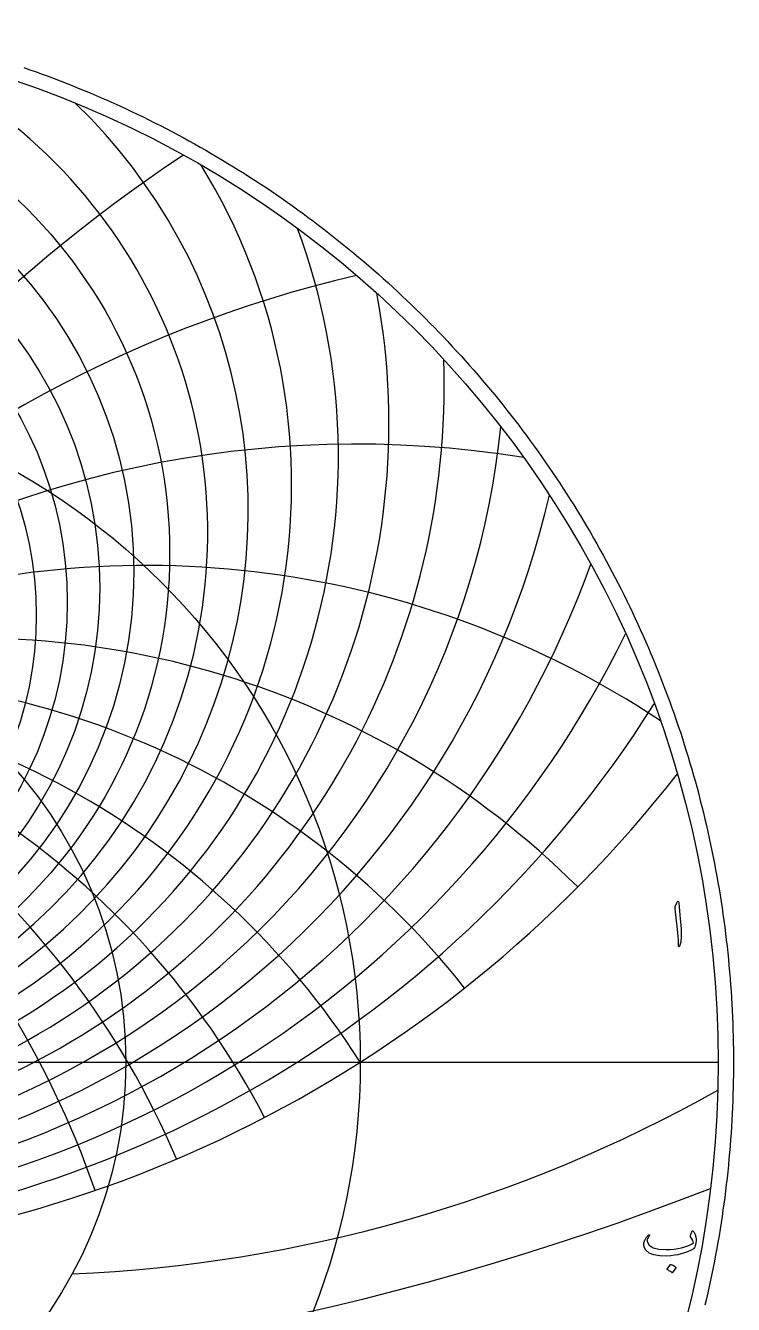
# Model space of a CAD drawing. Header units: millimetres. Extents: x -75 to 75, y -75 to 77.
# Drawn here: x 24.6 to 75.3, y -17.3 to 74.2 of the extents above; entities that cross this region are included whole.
import ezdxf

# ---------------------------------------------------------------- set-up
doc = ezdxf.new("R2010")
doc.units = ezdxf.units.MM
for name, color, linetype in [('CUT_OUTER', 1, 'Continuous'), ('ENGRAVE', 7, 'Continuous'), ('ENGRAVE_FINE', 8, 'Continuous'), ('TEXT', 5, 'Continuous')]:
    doc.layers.add(name, color=color, linetype=linetype)

msp = doc.modelspace()

# ---------------------------------------------------------------- linework, layer by layer
at = {"layer": 'CUT_OUTER'}
msp.add_lwpolyline([(24.5081, 71.2397), (24.9447, 71.088), (25.3804, 70.9336), (25.8152, 70.7765), (26.249, 70.6168), (26.6818, 70.4544), (27.1136, 70.2893), (27.5444, 70.1217), (27.9741, 69.9513), (28.4028, 69.7784), (28.8304, 69.6028), (29.2569, 69.4246), (29.6824, 69.2437), (30.1067, 69.0603), (30.5299, 68.8743), (30.9519, 68.6857), (31.3728, 68.4944), (31.7924, 68.3007), (32.2109, 68.1043), (32.6282, 67.9054), (33.0443, 67.7039), (33.4591, 67.4999), (33.8726, 67.2933), (34.2849, 67.0842), (34.6958, 66.8725), (35.1055, 66.6584), (35.5139, 66.4417), (35.9209, 66.2226), (36.3265, 66.0009), (36.7308, 65.7768), (37.1337, 65.5502), (37.5352, 65.3211), (37.9353, 65.0896), (38.334, 64.8556), (38.7312, 64.6191), (39.127, 64.3803), (39.5213, 64.139), (39.9141, 63.8953), (40.3054, 63.6492), (40.6952, 63.4006), (41.0834, 63.1498), (41.4701, 62.8965), (41.8553, 62.6408), (42.2388, 62.3828), (42.6208, 62.1225), (43.0012, 61.8598), (43.3799, 61.5948), (43.7571, 61.3275), (44.1325, 61.0578), (44.5064, 60.7859), (44.8785, 60.5116), (45.2489, 60.2351), (45.6177, 59.9564), (45.9847, 59.6753), (46.35, 59.392), (46.7136, 59.1065), (47.0754, 58.8188), (47.4354, 58.5288), (47.7936, 58.2367), (48.15, 57.9423), (48.5047, 57.6458), (48.8575, 57.3471), (49.2084, 57.0462), (49.5575, 56.7432), (49.9047, 56.4381), (50.2501, 56.1308), (50.5936, 55.8214), (50.9351, 55.5099), (51.2748, 55.1963), (51.6125, 54.8807), (51.9483, 54.563), (52.2821, 54.2432), (52.6139, 53.9214), (52.9438, 53.5975), (53.2717, 53.2717), (53.5975, 52.9438), (53.9214, 52.6139), (54.2432, 52.2821), (54.563, 51.9483), (54.8807, 51.6125), (55.1963, 51.2748), (55.5099, 50.9351), (55.8214, 50.5936), (56.1308, 50.2501), (56.4381, 49.9047), (56.7432, 49.5575), (57.0462, 49.2084), (57.3471, 48.8575), (57.6458, 48.5047), (57.9423, 48.15), (58.2367, 47.7936), (58.5288, 47.4354), (58.8188, 47.0754), (59.1065, 46.7136), (59.392, 46.35), (59.6753, 45.9847), (59.9564, 45.6177), (60.2351, 45.2489), (60.5116, 44.8785), (60.7859, 44.5064), (61.0578, 44.1325), (61.3275, 43.7571), (61.5948, 43.3799), (61.8598, 43.0012), (62.1225, 42.6208), (62.3828, 42.2388), (62.6408, 41.8553), (62.8965, 41.4701), (63.1498, 41.0834), (63.4006, 40.6952), (63.6492, 40.3054), (63.8953, 39.9141), (64.139, 39.5213), (64.3803, 39.127), (64.6191, 38.7312), (64.8556, 38.334), (65.0896, 37.9353), (65.3211, 37.5352), (65.5502, 37.1337), (65.7768, 36.7308), (66.0009, 36.3265), (66.2226, 35.9209), (66.4417, 35.5139), (66.6584, 35.1055), (66.8725, 34.6958), (67.0842, 34.2849), (67.2933, 33.8726), (67.4999, 33.4591), (67.7039, 33.0443), (67.9054, 32.6282), (68.1043, 32.2109), (68.3007, 31.7924), (68.4944, 31.3728), (68.6857, 30.9519), (68.8743, 30.5299), (69.0603, 30.1067), (69.2437, 29.6824), (69.4246, 29.2569), (69.6028, 28.8304), (69.7784, 28.4028), (69.9513, 27.9741), (70.1217, 27.5444), (70.2893, 27.1136), (70.4544, 26.6818), (70.6168, 26.249), (70.7765, 25.8152), (70.9336, 25.3804), (71.088, 24.9447), (71.2397, 24.5081), (71.3887, 24.0705), (71.5351, 23.632), (71.6787, 23.1926), (71.8197, 22.7524), (71.9579, 22.3113), (72.0935, 21.8693), (72.2263, 21.4266), (72.3564, 20.983), (72.4838, 20.5386), (72.6085, 20.0935), (72.7304, 19.6476), (72.8496, 19.2009), (72.966, 18.7536), (73.0797, 18.3055), (73.1907, 17.8568), (73.2989, 17.4073), (73.4043, 16.9573), (73.507, 16.5065), (73.6069, 16.0552), (73.704, 15.6033), (73.7983, 15.1507), (73.8899, 14.6976), (73.9787, 14.244), (74.0647, 13.7898), (74.1479, 13.3351), (74.2284, 12.8798), (74.306, 12.4241), (74.3808, 11.968), (74.4529, 11.5114), (74.5221, 11.0543), (74.5885, 10.5968), (74.6521, 10.139), (74.7129, 9.6807), (74.7709, 9.2221), (74.8261, 8.7632), (74.8785, 8.3039), (74.928, 7.8443), (74.9747, 7.3844), (75.0186, 6.9242), (75.0597, 6.4638), (75.0979, 6.0031), (75.1334, 5.5422), (75.166, 5.0811), (75.1957, 4.6198), (75.2227, 4.1583), (75.2468, 3.6966), (75.268, 3.2349), (75.2865, 2.773), (75.302, 2.311), (75.3148, 1.8489), (75.3247, 1.3867), (75.3318, 0.9245), (75.3361, 0.4623), (75.3375, 0), (75.3361, -0.4623), (75.3318, -0.9245), (75.3247, -1.3867), (75.3148, -1.8489), (75.302, -2.311), (75.2865, -2.773), (75.268, -3.2349), (75.2468, -3.6966), (75.2227, -4.1583), (75.1957, -4.6198), (75.166, -5.0811), (75.1334, -5.5422), (75.0979, -6.0031), (75.0597, -6.4638), (75.0186, -6.9242), (74.9747, -7.3844), (74.928, -7.8443), (74.8785, -8.3039), (74.8261, -8.7632), (74.7709, -9.2221), (74.7129, -9.6807), (74.6521, -10.139), (74.5885, -10.5968), (74.5221, -11.0543), (74.4529, -11.5114), (74.3808, -11.968), (74.306, -12.4241), (74.2284, -12.8798), (74.1479, -13.3351), (74.0647, -13.7898), (73.9787, -14.244), (73.8899, -14.6976), (73.7983, -15.1507), (73.704, -15.6033), (73.6069, -16.0552), (73.507, -16.5065), (73.4043, -16.9573), (73.2989, -17.4073)], dxfattribs=at)
at = {"layer": 'ENGRAVE'}
msp.add_lwpolyline([(-74.25, 0), (74.25, 0)], dxfattribs=at)
for centre, radius in [((0, 0), 74.25), ((0, 32.9407), 27.6177), ((0, 0), 48.6033), ((0, 0), 31.8152)]:
    msp.add_circle(centre, radius, dxfattribs=at)
for centre, radius, start, end in [((0, 39.5176), 40.5781, 134.055363, 45.944637), ((0, 51.4893), 58.97, 185.817729, 354.182271), ((0, -30.9637), 57.6284, 32.5, 147.5), ((0, -30.9637), 57.6284, 32.5, 147.5), ((0, 76.2918), 90.4584, 217.96025, 322.03975), ((23.5989, 88.0721), 103.3242, 272.425373, 299.337617)]:
    msp.add_arc(centre, radius, start, end, dxfattribs=at)
at = {"layer": 'ENGRAVE_FINE'}
for centre, radius in [((0, 36.4342), 34.9492), ((0, 35.137), 32.3771), ((0, 33.9776), 29.939), ((0, 32.0136), 25.3989)]:
    msp.add_circle(centre, radius, dxfattribs=at)
for centre, radius, start, end in [((0, 37.8872), 37.6751, 111.387179, 68.612821), ((0, 41.3517), 43.6863, 148.373315, 31.626685), ((99.8152, -30.9637), 115.2567, 123.656583, 171.068522), ((99.8152, -30.9637), 115.2567, 123.656583, 171.068522), ((0, 43.4216), 47.0335, 159.723807, 20.276193), ((68.6788, -30.9637), 89.6538, 103.108558, 167.888552), ((68.6788, -30.9637), 89.6538, 103.108558, 167.888552), ((0, 45.7665), 50.6606, 169.412711, 10.587289), ((0, 48.4353), 54.6184, 178.007933, 1.992067), ((48.3559, -30.9637), 75.2285, 80.856006, 164.519998), ((48.3559, -30.9637), 75.2285, 80.856006, 164.519998), ((0, 55.0066), 63.7956, 193.031455, 346.968545), ((-33.2717, -30.9637), 66.5435, 19.104727, 123.611365), ((-33.2717, -30.9637), 66.5435, 19.104727, 123.611365), ((0, 59.0883), 69.1978, 199.775071, 340.224929), ((33.2717, -30.9637), 66.5435, 56.388635, 160.895273), ((33.2717, -30.9637), 66.5435, 56.388635, 160.895273), ((0, 63.8669), 75.3115, 206.137147, 333.862853), ((-20.975, -30.9637), 61.3268, 23.070369, 134.799281), ((-20.975, -30.9637), 61.3268, 23.070369, 134.799281), ((20.975, -30.9637), 61.3268, 45.200719, 156.929631), ((20.975, -30.9637), 61.3268, 45.200719, 156.929631), ((-10.1614, -30.9637), 58.5174, 27.486679, 141.689177), ((-10.1614, -30.9637), 58.5174, 27.486679, 141.689177), ((10.1614, -30.9637), 58.5174, 38.310823, 152.513321), ((10.1614, -30.9637), 58.5174, 38.310823, 152.513321), ((0, 69.5202), 82.3164, 212.182549, 327.817451), ((0, 179.565), 202.4878, 248.656162, 291.343838)]:
    msp.add_arc(centre, radius, start, end, dxfattribs=at)
at = {"layer": 'TEXT'}
for points in [[(71.2909, 11.4135), (71.3357, 11.5001), (71.3717, 11.5306), (71.3989, 11.5048), (71.4174, 11.4228), (71.5251, 10.2753), (71.5892, 9.5709), (71.6035, 9.0083), (71.5681, 8.5873), (71.4829, 8.3081), (71.4674, 8.2852), (71.4537, 8.2729), (71.4417, 8.2712), (71.4314, 8.28), (71.4232, 8.2937), (71.4174, 8.3116), (71.4138, 8.3335), (71.4127, 8.3596), (71.4127, 8.5624), (71.4033, 8.7776), (71.3846, 9.0051), (71.3565, 9.2448), (71.3503, 9.3075), (71.3319, 9.4767), (71.3011, 9.7524), (71.2581, 10.1348), (71.1551, 10.9825), (71.1527, 11.0276), (71.1551, 11.0692), (71.1621, 11.1073), (71.1738, 11.1418)], [(72.4627, -12.107), (72.4942, -12.1465), (72.523, -12.1902), (72.5492, -12.2379), (72.5728, -12.2897), (72.5937, -12.3453), (72.612, -12.4045), (72.6277, -12.4671), (72.6407, -12.5333), (72.6577, -12.6662), (72.6618, -12.7979), (72.653, -12.9285), (72.6314, -13.0579), (72.5986, -13.1732), (72.5564, -13.2663), (72.5049, -13.3371), (72.444, -13.3857), (72.2508, -13.4879), (72.0459, -13.5789), (71.8292, -13.6589), (71.6009, -13.7276), (71.3609, -13.7847), (71.1091, -13.8295), (70.8456, -13.862), (70.5705, -13.8822), (70.0546, -13.8769), (69.6313, -13.8049), (69.3005, -13.6662), (69.0622, -13.4607), (68.9645, -13.2999), (68.9194, -13.1269), (68.927, -12.9416), (68.9873, -12.744), (69.0077, -12.7014), (69.0312, -12.658), (69.058, -12.6136), (69.088, -12.5684), (69.1212, -12.5223), (69.1577, -12.4753), (69.1973, -12.4274), (69.2402, -12.3787), (69.2546, -12.3649), (69.2695, -12.3564), (69.285, -12.3532), (69.3011, -12.3553), (69.312, -12.3594), (69.321, -12.367), (69.3284, -12.3781), (69.3339, -12.3927), (69.3365, -12.4065), (69.3351, -12.4197), (69.3295, -12.4323), (69.3199, -12.4443), (69.2798, -12.492), (69.2437, -12.5415), (69.2118, -12.5927), (69.184, -12.6457), (69.165, -12.6963), (69.1548, -12.7452), (69.1533, -12.7923), (69.1606, -12.8377), (69.307, -13.1026), (69.5822, -13.2885), (69.9861, -13.3954), (70.5189, -13.4232), (70.8118, -13.4119), (71.091, -13.3875), (71.3563, -13.3499), (71.6079, -13.2991), (71.8461, -13.2351), (72.0711, -13.158), (72.2828, -13.0677), (72.4815, -12.9642), (72.4622, -12.8676), (72.4182, -12.7604), (72.3497, -12.6427), (72.2566, -12.5145), (72.2537, -12.5022), (72.2543, -12.4794), (72.2584, -12.446), (72.266, -12.4021), (72.2681, -12.3977), (72.2695, -12.3939), (72.2704, -12.3907), (72.2707, -12.3881), (72.2859, -12.3283), (72.3082, -12.2616), (72.3374, -12.1878), (72.3737, -12.107), (72.3898, -12.0824), (72.41, -12.0742), (72.4343, -12.0824), (72.4627, -12.107)], [(70.8281, -14.4911), (70.8339, -14.4853), (70.8421, -14.4817), (70.8527, -14.4806), (70.8655, -14.4817), (70.9566, -14.5186), (71.0424, -14.5637), (71.1229, -14.617), (71.1981, -14.6785), (71.2054, -14.6878), (71.2086, -14.6972), (71.2078, -14.7066), (71.2028, -14.7159), (70.9826, -15.0719), (70.9744, -15.0804), (70.9639, -15.0825), (70.951, -15.0781), (70.9358, -15.0672), (70.9226, -15.0579), (70.9018, -15.0438), (70.8734, -15.0251), (70.8374, -15.0017), (70.7932, -14.9736), (70.7402, -14.9408), (70.6785, -14.9033), (70.6079, -14.8611), (70.5986, -14.8541), (70.5939, -14.8471), (70.5939, -14.8401), (70.5986, -14.833)]]:
    msp.add_lwpolyline(points, close=True, dxfattribs=at)

doc.saveas('drawing.dxf')
